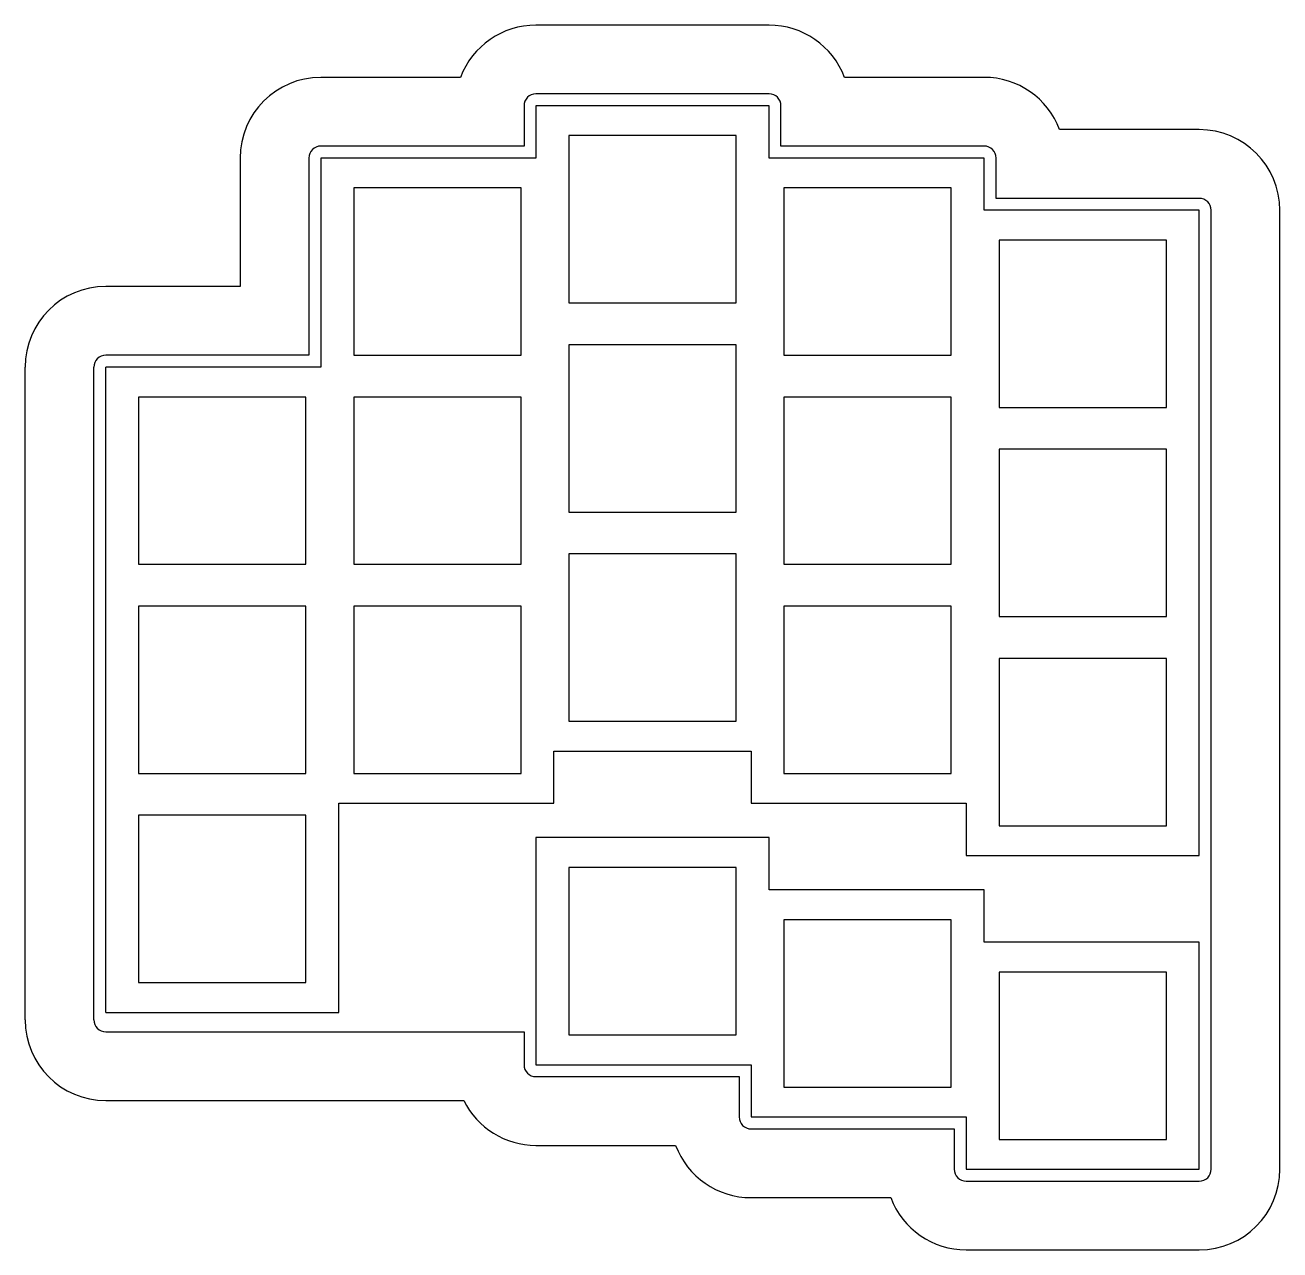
# Model space of a CAD drawing. Header units: millimetres. Extents: x -16 to 88, y -29 to 73.
import ezdxf

# ---------------------------------------------------------------- set-up
doc = ezdxf.new("R2010")
doc.units = ezdxf.units.MM

msp = doc.modelspace()

# ---------------------------------------------------------------- linework, layer by layer
for p, q in [((45.75, 73.125), (26.25, 73.125)), ((19.932, 68.75), (8.25, 68.75)), ((63.75, 68.75), (52.068, 68.75)), ((45.75, 67.375), (26.25, 67.375)), ((25.25, 66.375), (25.25, 63)), ((45.75, 66.375), (26.25, 66.375)), ((26.25, 66.375), (26.25, 62)), ((45.75, 62), (45.75, 66.375)), ((46.75, 63), (46.75, 66.375)), ((81.75, 64.375), (70.068, 64.375)), ((25.25, 63), (8.25, 63)), ((43, 63.875), (29, 63.875)), ((29, 63.875), (29, 49.875)), ((43, 49.875), (43, 63.875)), ((63.75, 63), (46.75, 63)), ((1.5, 62), (1.5, 51.25)), ((7.25, 62), (7.25, 45.5)), ((26.25, 62), (8.25, 62)), ((8.25, 62), (8.25, 44.5)), ((63.75, 62), (45.75, 62)), ((63.75, 57.625), (63.75, 62)), ((64.75, 58.625), (64.75, 62)), ((25, 59.5), (11, 59.5)), ((11, 59.5), (11, 45.5)), ((25, 45.5), (25, 59.5)), ((61, 59.5), (47, 59.5)), ((47, 59.5), (47, 45.5)), ((61, 45.5), (61, 59.5)), ((81.75, 58.625), (64.75, 58.625)), ((81.75, 57.625), (63.75, 57.625)), ((81.75, 3.625), (81.75, 57.625)), ((82.75, -22.625), (82.75, 57.625)), ((88.5, -22.625), (88.5, 57.625)), ((79, 55.125), (65, 55.125)), ((65, 55.125), (65, 41.125)), ((79, 41.125), (79, 55.125)), ((1.5, 51.25), (-9.75, 51.25)), ((29, 49.875), (43, 49.875)), ((43, 46.375), (29, 46.375)), ((29, 46.375), (29, 32.375)), ((43, 32.375), (43, 46.375)), ((7.25, 45.5), (-9.75, 45.5)), ((11, 45.5), (25, 45.5)), ((47, 45.5), (61, 45.5)), ((-16.5, -10.125), (-16.5, 44.5)), ((-10.75, -10.125), (-10.75, 44.5)), ((-9.75, -9.5), (-9.75, 44.5)), ((8.25, 44.5), (-9.75, 44.5)), ((7, 42), (-7, 42)), ((-7, 42), (-7, 28)), ((7, 28), (7, 42)), ((25, 42), (11, 42)), ((11, 42), (11, 28)), ((25, 28), (25, 42)), ((61, 42), (47, 42)), ((47, 42), (47, 28)), ((61, 28), (61, 42)), ((65, 41.125), (79, 41.125)), ((79, 37.625), (65, 37.625)), ((65, 37.625), (65, 23.625)), ((79, 23.625), (79, 37.625)), ((29, 32.375), (43, 32.375)), ((43, 28.875), (29, 28.875)), ((29, 28.875), (29, 14.875)), ((43, 14.875), (43, 28.875)), ((-7, 28), (7, 28)), ((11, 28), (25, 28)), ((47, 28), (61, 28)), ((7, 24.5), (-7, 24.5)), ((-7, 24.5), (-7, 10.5)), ((7, 10.5), (7, 24.5)), ((25, 24.5), (11, 24.5)), ((11, 24.5), (11, 10.5)), ((25, 10.5), (25, 24.5)), ((61, 24.5), (47, 24.5)), ((47, 24.5), (47, 10.5)), ((61, 10.5), (61, 24.5)), ((65, 23.625), (79, 23.625)), ((79, 20.125), (65, 20.125)), ((65, 20.125), (65, 6.125)), ((79, 6.125), (79, 20.125)), ((29, 14.875), (43, 14.875)), ((27.75, 8), (27.75, 12.375)), ((27.75, 12.375), (44.25, 12.375)), ((44.25, 12.375), (44.25, 8)), ((-7, 10.5), (7, 10.5)), ((11, 10.5), (25, 10.5)), ((47, 10.5), (61, 10.5)), ((9.75, -9.5), (9.75, 8)), ((9.75, 8), (27.75, 8)), ((44.25, 8), (62.25, 8)), ((62.25, 8), (62.25, 3.625)), ((7, 7), (-7, 7)), ((-7, 7), (-7, -7)), ((7, -7), (7, 7)), ((65, 6.125), (79, 6.125)), ((45.75, 5.125), (26.25, 5.125)), ((26.25, 5.125), (26.25, -13.875)), ((45.75, 0.75), (45.75, 5.125)), ((62.25, 3.625), (81.75, 3.625)), ((43, 2.625), (29, 2.625)), ((29, 2.625), (29, -11.375)), ((43, -11.375), (43, 2.625)), ((63.75, 0.75), (45.75, 0.75)), ((63.75, -3.625), (63.75, 0.75)), ((61, -1.75), (47, -1.75)), ((47, -1.75), (47, -15.75)), ((61, -15.75), (61, -1.75)), ((81.75, -3.625), (63.75, -3.625)), ((81.75, -22.625), (81.75, -3.625)), ((79, -6.125), (65, -6.125)), ((65, -6.125), (65, -20.125)), ((79, -20.125), (79, -6.125)), ((-7, -7), (7, -7)), ((-9.75, -9.5), (9.75, -9.5)), ((-9.75, -11.125), (25.25, -11.125)), ((25.25, -11.125), (25.25, -13.875)), ((29, -11.375), (43, -11.375)), ((26.25, -13.875), (44.25, -13.875)), ((44.25, -13.875), (44.25, -18.25)), ((26.25, -14.875), (43.25, -14.875)), ((43.25, -14.875), (43.25, -18.25)), ((47, -15.75), (61, -15.75)), ((-9.75, -16.875), (20.203, -16.875)), ((44.25, -18.25), (62.25, -18.25)), ((62.25, -18.25), (62.25, -22.625)), ((44.25, -19.25), (61.25, -19.25)), ((61.25, -19.25), (61.25, -22.625)), ((26.25, -20.625), (37.932, -20.625)), ((65, -20.125), (79, -20.125)), ((62.25, -22.625), (81.75, -22.625)), ((62.25, -23.625), (81.75, -23.625)), ((44.25, -25), (55.932, -25)), ((62.25, -29.375), (81.75, -29.375))]:
    msp.add_line(p, q)
for centre, radius, start, end in [((26.25, 66.375), 6.75, 90, 159.39938), ((45.75, 66.375), 6.75, 20.60062, 90), ((8.25, 62), 6.75, 90, 180), ((63.75, 62), 6.75, 20.60062, 90), ((26.25, 66.375), 1, 90, 180), ((45.75, 66.375), 1, 0, 90), ((81.75, 57.625), 6.75, 0, 90), ((8.25, 62), 1, 90, 180), ((63.75, 62), 1, 0, 90), ((81.75, 57.625), 1, 0, 90), ((-9.75, 44.5), 6.75, 90, 180), ((-9.75, 44.5), 1, 90, 180), ((-9.75, -10.125), 6.75, 180, 270), ((-9.75, -10.125), 1, 180, 270), ((26.25, -13.875), 1, 180, 270), ((26.25, -13.875), 6.75, 206.3878, 270), ((44.25, -18.25), 1, 180, 270), ((44.25, -18.25), 6.75, 200.60062, 270), ((62.25, -22.625), 1, 180, 270), ((81.75, -22.625), 1, 270, 0), ((81.75, -22.625), 6.75, 270, 0), ((62.25, -22.625), 6.75, 200.60062, 270)]:
    msp.add_arc(centre, radius, start, end)

doc.saveas('drawing.dxf')
